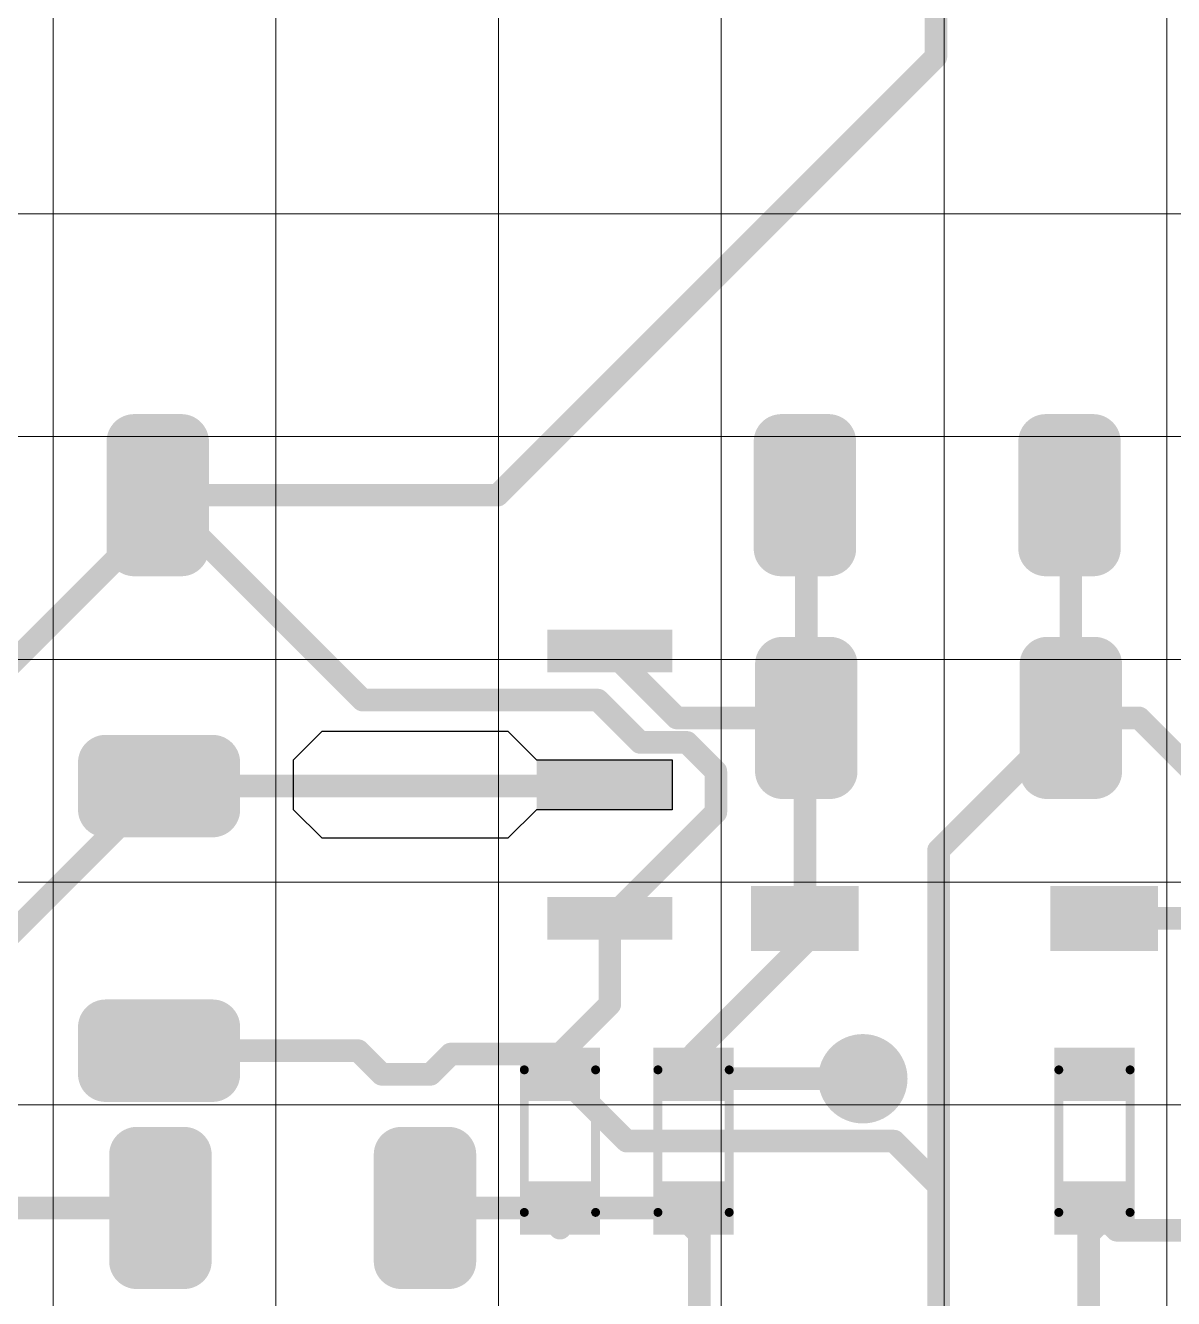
# Model space of a CAD drawing. Extents: x 1996 to 2593, y 74 to 494.
# Drawn here: x 2129.69 to 2142.58, y 335.33 to 349.61 of the extents above; entities that cross this region are included whole.
import ezdxf

# ---------------------------------------------------------------- set-up
doc = ezdxf.new("R2010")
doc.units = 0
doc.header["$MEASUREMENT"] = 0
doc.layers.get('0').update_dxf_attribs({"linetype": 'CONTINUOUS'})
for name, color, linetype in [('BottomSolder', 6, 'CONTINUOUS'), ('KeepOutLayer', 6, 'CONTINUOUS'), ('TopLayer', 1, 'CONTINUOUS')]:
    doc.layers.add(name, color=color, linetype=linetype)

# ---------------------------------------------------------------- blocks, each defined once
blk = doc.blocks.new('CAP3216X125N_23')
at = {"layer": 'TopLayer', "const_width": 0.31049976}
for points in [[(-1.90472314, 0.59947556, 1), (-1.59422338, 0.59947556, 1)], [(-1.37572242, 0.59947556, 1), (-1.06522266, 0.59947556, 1)], [(1.06524806, 0.59947556, 1), (1.37574782, 0.59947556, 1)], [(1.59424878, 0.59947556, 1), (1.90474854, 0.59947556, 1)], [(-1.90472314, -0.5995212799999999, 1), (-1.59422338, -0.5995212799999999, 1)], [(-1.37572242, -0.5995212799999999, 1), (-1.06522266, -0.5995212799999999, 1)], [(1.06524806, -0.5995212799999999, 1), (1.37574782, -0.5995212799999999, 1)], [(1.59424878, -0.5995212799999999, 1), (1.90474854, -0.5995212799999999, 1)]]:
    blk.add_lwpolyline(points, format="xyb", close=True, dxfattribs=at)
at = {"layer": 'TopLayer'}
for points in [[(-1.22047254, -0.91002104), (-1.22047254, 0.9099753199999999), (-1.74947326, -0.91002104), (-1.74947326, 0.9099753199999999)], [(1.74949866, -0.91002104), (1.74949866, 0.9099753199999999), (1.22049794, -0.91002104), (1.22049794, 0.9099753199999999)], [(-0.9099727799999999, -0.5995212799999999), (-0.9099727799999999, 0.59947556), (-2.05997302, -0.5995212799999999), (-2.05997302, 0.59947556)], [(2.05999842, -0.5995212799999999), (2.05999842, 0.59947556), (0.90999818, -0.5995212799999999), (0.90999818, 0.59947556)]]:
    blk.add_solid(points, dxfattribs=at)
blk = doc.blocks.new('CAP3216X125N_27')
at = {"layer": 'TopLayer', "const_width": 0.31049976}
for points in [[(-1.90475108, 0.5995416, 1), (-1.59425132, 0.5995416, 1)], [(-1.37575036, 0.5995416, 1), (-1.0652506, 0.5995416, 1)], [(1.06522012, 0.5995416, 1), (1.37571988, 0.5995416, 1)], [(1.59422084, 0.5995416, 1), (1.9047206, 0.5995416, 1)], [(-1.90475108, -0.59945524, 1), (-1.59425132, -0.59945524, 1)], [(-1.37575036, -0.59945524, 1), (-1.0652506, -0.59945524, 1)], [(1.06522012, -0.59945524, 1), (1.37571988, -0.59945524, 1)], [(1.59422084, -0.59945524, 1), (1.9047206, -0.59945524, 1)]]:
    blk.add_lwpolyline(points, format="xyb", close=True, dxfattribs=at)
at = {"layer": 'TopLayer'}
for points in [[(-1.22050048, -0.909955), (-1.22050048, 0.9100413599999999), (-1.7495012, -0.909955), (-1.7495012, 0.9100413599999999)], [(1.74947072, -0.909955), (1.74947072, 0.9100413599999999), (1.22047, -0.909955), (1.22047, 0.9100413599999999)], [(-0.91000072, -0.59945524), (-0.91000072, 0.5995416), (-2.06000096, -0.59945524), (-2.06000096, 0.5995416)], [(2.05997048, -0.59945524), (2.05997048, 0.5995416), (0.9099702399999999, -0.59945524), (0.9099702399999999, 0.5995416)]]:
    blk.add_solid(points, dxfattribs=at)
blk = doc.blocks.new('CAP3216X125N_36')
at = {"layer": 'TopLayer', "const_width": 0.31049976}
for points in [[(-1.9047333, 0.59950604, 1), (-1.59423354, 0.59950604, 1)], [(-1.37573258, 0.59950604, 1), (-1.06523282, 0.59950604, 1)], [(1.0652379, 0.59950604, 1), (1.37573766, 0.59950604, 1)], [(1.59423862, 0.59950604, 1), (1.90473838, 0.59950604, 1)], [(-1.9047333, -0.5994908, 1), (-1.59423354, -0.5994908, 1)], [(-1.37573258, -0.5994908, 1), (-1.06523282, -0.5994908, 1)], [(1.0652379, -0.5994908, 1), (1.37573766, -0.5994908, 1)], [(1.59423862, -0.5994908, 1), (1.90473838, -0.5994908, 1)]]:
    blk.add_lwpolyline(points, format="xyb", close=True, dxfattribs=at)
at = {"layer": 'TopLayer'}
for points in [[(-1.2204827, -0.90999056), (-1.2204827, 0.9100058), (-1.74948342, -0.90999056), (-1.74948342, 0.9100058)], [(1.7494885, -0.90999056), (1.7494885, 0.9100058), (1.22048778, -0.90999056), (1.22048778, 0.9100058)], [(-0.9099829399999999, -0.5994908), (-0.9099829399999999, 0.59950604), (-2.05998318, -0.5994908), (-2.05998318, 0.59950604)], [(2.05998826, -0.5994908), (2.05998826, 0.59950604), (0.9099880199999999, -0.5994908), (0.9099880199999999, 0.59950604)]]:
    blk.add_solid(points, dxfattribs=at)
blk = doc.blocks.new('CAP3216X125N_37')
at = {"layer": 'TopLayer', "const_width": 0.31049976}
for points in [[(-1.904746, 0.59948826, 1), (-1.59424624, 0.59948826, 1)], [(-1.37574528, 0.59948826, 1), (-1.06524552, 0.59948826, 1)], [(1.0652252, 0.59948826, 1), (1.37572496, 0.59948826, 1)], [(1.59422592, 0.59948826, 1), (1.90472568, 0.59948826, 1)], [(-1.904746, -0.59950858, 1), (-1.59424624, -0.59950858, 1)], [(-1.37574528, -0.59950858, 1), (-1.06524552, -0.59950858, 1)], [(1.0652252, -0.59950858, 1), (1.37572496, -0.59950858, 1)], [(1.59422592, -0.59950858, 1), (1.90472568, -0.59950858, 1)]]:
    blk.add_lwpolyline(points, format="xyb", close=True, dxfattribs=at)
at = {"layer": 'TopLayer'}
for points in [[(-1.2204954, -0.91000834), (-1.2204954, 0.9099880199999999), (-1.74949612, -0.91000834), (-1.74949612, 0.9099880199999999)], [(1.7494758, -0.91000834), (1.7494758, 0.9099880199999999), (1.22047508, -0.91000834), (1.22047508, 0.9099880199999999)], [(-0.90999564, -0.59950858), (-0.90999564, 0.59948826), (-2.05999588, -0.59950858), (-2.05999588, 0.59948826)], [(2.05997556, -0.59950858), (2.05997556, 0.59948826), (0.9099753199999999, -0.59950858), (0.9099753199999999, 0.59948826)]]:
    blk.add_solid(points, dxfattribs=at)
blk = doc.blocks.new('CAP3216X125N_47')
at = {"layer": 'TopLayer', "const_width": 0.31049976}
for points in [[(-1.90470028, 0.59948572, 1), (-1.59420052, 0.59948572, 1)], [(-1.37569956, 0.59948572, 1), (-1.0651998, 0.59948572, 1)], [(1.06527092, 0.59948572, 1), (1.37577068, 0.59948572, 1)], [(1.59427164, 0.59948572, 1), (1.9047714, 0.59948572, 1)], [(-1.90470028, -0.59951112, 1), (-1.59420052, -0.59951112, 1)], [(-1.37569956, -0.59951112, 1), (-1.0651998, -0.59951112, 1)], [(1.06527092, -0.59951112, 1), (1.37577068, -0.59951112, 1)], [(1.59427164, -0.59951112, 1), (1.9047714, -0.59951112, 1)]]:
    blk.add_lwpolyline(points, format="xyb", close=True, dxfattribs=at)
at = {"layer": 'TopLayer'}
for points in [[(-1.22044968, -0.91001088), (-1.22044968, 0.9099854799999999), (-1.7494504, -0.91001088), (-1.7494504, 0.9099854799999999)], [(1.74952152, -0.91001088), (1.74952152, 0.9099854799999999), (1.2205208, -0.91001088), (1.2205208, 0.9099854799999999)], [(-0.90994992, -0.59951112), (-0.90994992, 0.59948572), (-2.05995016, -0.59951112), (-2.05995016, 0.59948572)], [(2.06002128, -0.59951112), (2.06002128, 0.59948572), (0.91002104, -0.59951112), (0.91002104, 0.59948572)]]:
    blk.add_solid(points, dxfattribs=at)
blk = doc.blocks.new('REG_MCP1702T_3302E_MB_50')
at = {"layer": 'TopLayer'}
for p, q in [((-0.5999987999999999, 0.27999944), (-0.27999944, 0.5999987999999999)), ((-0.27999944, 0.5999987999999999), (1.8050002, 0.5999987999999999)), ((1.8050002, 0.5999987999999999), (2.12499956, 0.27999944)), ((-2.12499956, -0.27999944), (-2.12499956, 0.27999944)), ((-2.12499956, 0.27999944), (-0.5999987999999999, 0.27999944)), ((2.12499956, 0.27999944), (2.12499956, -0.27999944)), ((-0.5999987999999999, -0.27999944), (-2.12499956, -0.27999944)), ((-0.27999944, -0.5999987999999999), (-0.5999987999999999, -0.27999944)), ((2.12499956, -0.27999944), (1.8050002, -0.5999987999999999)), ((1.8050002, -0.5999987999999999), (-0.27999944, -0.5999987999999999))]:
    blk.add_line(p, q, dxfattribs=at)
for points in [[(-2.12496908, 1.7400524), (-2.12496908, 1.26005336), (-0.72497188, 1.7400524), (-0.72497188, 1.26005336)], [(-2.12747606, 0.28002992), (-2.12747606, -0.27996896), (-0.6024752999999999, 0.28002992), (-0.6024752999999999, -0.27996896)], [(-2.12496908, -1.2599924), (-2.12496908, -1.73999144), (-0.72497188, -1.2599924), (-0.72497188, -1.73999144)]]:
    blk.add_solid(points, dxfattribs=at)
blk = doc.blocks.new('___0603_64')
at = {"layer": 'KeepOutLayer', "const_width": 0.0999998}
for points in [[(-0.8000390399999999, -0.40000428), (-0.8000390399999999, 0.39999412)], [(0.79995776, 0.39999412), (-0.8000390399999999, 0.39999412)], [(0.79995776, -0.40000428), (0.79995776, 0.39999412)], [(0.79995776, -0.40000428), (-0.8000390399999999, -0.40000428)]]:
    blk.add_lwpolyline(points, dxfattribs=at)
at = {"layer": 'KeepOutLayer', "const_width": 0.0499999}
for points in [[(-0.82503772, 0.39999412, 1), (-0.77504036, 0.39999412, 1)], [(-0.82503772, 0.39999412, 1), (-0.77504036, 0.39999412, 1)], [(0.7749590799999999, 0.39999412, 1), (0.8249564399999999, 0.39999412, 1)], [(0.7749590799999999, 0.39999412, 1), (0.8249564399999999, 0.39999412, 1)], [(-0.82503772, -0.40000428, 1), (-0.77504036, -0.40000428, 1)], [(-0.82503772, -0.40000428, 1), (-0.77504036, -0.40000428, 1)], [(0.7749590799999999, -0.40000428, 1), (0.8249564399999999, -0.40000428, 1)], [(0.7749590799999999, -0.40000428, 1), (0.8249564399999999, -0.40000428, 1)]]:
    blk.add_lwpolyline(points, format="xyb", close=True, dxfattribs=at)
at = {"layer": 'TopLayer'}
for points in [[(-1.05005124, -0.45000418), (-0.45005244, -0.45000418), (-1.05005124, 0.44999402), (-0.45005244, 0.44999402)], [(0.44997116, -0.45000418), (1.04996996, -0.45000418), (0.44997116, 0.44999402), (1.04996996, 0.44999402)]]:
    blk.add_solid(points, dxfattribs=at)
blk = doc.blocks.new('___0603_75')
at = {"layer": 'KeepOutLayer', "const_width": 0.0999998}
for points in [[(-0.7999603, 0.40002206), (-0.7999603, -0.39997634)], [(-0.7999603, 0.40002206), (0.8000364999999999, 0.40002206)], [(0.8000364999999999, 0.40002206), (0.8000364999999999, -0.39997634)], [(-0.7999603, -0.39997634), (0.8000364999999999, -0.39997634)]]:
    blk.add_lwpolyline(points, dxfattribs=at)
at = {"layer": 'KeepOutLayer', "const_width": 0.0499999}
for points in [[(-0.82495898, 0.40002206, 1), (-0.7749616199999999, 0.40002206, 1)], [(-0.82495898, 0.40002206, 1), (-0.7749616199999999, 0.40002206, 1)], [(0.77503782, 0.40002206, 1), (0.82503518, 0.40002206, 1)], [(0.77503782, 0.40002206, 1), (0.82503518, 0.40002206, 1)], [(-0.82495898, -0.39997634, 1), (-0.7749616199999999, -0.39997634, 1)], [(-0.82495898, -0.39997634, 1), (-0.7749616199999999, -0.39997634, 1)], [(0.77503782, -0.39997634, 1), (0.82503518, -0.39997634, 1)], [(0.77503782, -0.39997634, 1), (0.82503518, -0.39997634, 1)]]:
    blk.add_lwpolyline(points, format="xyb", close=True, dxfattribs=at)
at = {"layer": 'TopLayer'}
for points in [[(-1.0499725, -0.44997624), (-0.4499737, -0.44997624), (-1.0499725, 0.45002196), (-0.4499737, 0.45002196)], [(0.4500498999999999, -0.44997624), (1.0500487, -0.44997624), (0.4500498999999999, 0.45002196), (1.0500487, 0.45002196)]]:
    blk.add_solid(points, dxfattribs=at)
blk = doc.blocks.new('___0603_76')
at = {"layer": 'KeepOutLayer', "const_width": 0.0999998}
for points in [[(-0.7999856999999999, -0.39999412), (-0.7999856999999999, 0.40000428)], [(0.8000111, 0.40000428), (-0.7999856999999999, 0.40000428)], [(0.8000111, -0.39999412), (0.8000111, 0.40000428)], [(0.8000111, -0.39999412), (-0.7999856999999999, -0.39999412)]]:
    blk.add_lwpolyline(points, dxfattribs=at)
at = {"layer": 'KeepOutLayer', "const_width": 0.0499999}
for points in [[(-0.82498438, 0.40000428, 1), (-0.77498702, 0.40000428, 1)], [(-0.82498438, 0.40000428, 1), (-0.77498702, 0.40000428, 1)], [(0.7750124199999999, 0.40000428, 1), (0.8250097799999999, 0.40000428, 1)], [(0.7750124199999999, 0.40000428, 1), (0.8250097799999999, 0.40000428, 1)], [(-0.82498438, -0.39999412, 1), (-0.77498702, -0.39999412, 1)], [(-0.82498438, -0.39999412, 1), (-0.77498702, -0.39999412, 1)], [(0.7750124199999999, -0.39999412, 1), (0.8250097799999999, -0.39999412, 1)], [(0.7750124199999999, -0.39999412, 1), (0.8250097799999999, -0.39999412, 1)]]:
    blk.add_lwpolyline(points, format="xyb", close=True, dxfattribs=at)
at = {"layer": 'TopLayer'}
for points in [[(-1.0499979, -0.44999402), (-0.4499991, -0.44999402), (-1.0499979, 0.45000418), (-0.4499991, 0.45000418)], [(0.4500245, -0.44999402), (1.0500233, -0.44999402), (0.4500245, 0.45000418), (1.0500233, 0.45000418)]]:
    blk.add_solid(points, dxfattribs=at)
blk = doc.blocks.new('SOD3715X145N_110')
at = {"layer": 'TopLayer'}
for points in [[(-2.28506782, -0.3650107), (-1.0750677, -0.3650107), (-2.28506782, 0.36499038), (-1.0750677, 0.36499038)], [(1.07494578, -0.3650107), (2.2849459, -0.3650107), (1.07494578, 0.36499038), (2.2849459, 0.36499038)]]:
    blk.add_solid(points, dxfattribs=at)

msp = doc.modelspace()

# ---------------------------------------------------------------- linework, layer by layer
at = {"lineweight": 9}
for p, q in [((2130, 397.5), (2130, 317.50000696)), ((2132.4999878, 397.5), (2132.4999878, 317.50001966)), ((2135, 397.5), (2135, 317.50000696)), ((2137.499990233733, 397.4999953315619), (2137.499990233733, 317.5000022915618)), ((2139.999990233733, 397.4999953315619), (2139.999990233733, 317.5000022915618)), ((2142.500003205001, 397.4999891838706), (2142.500003205001, 317.4999961438706)), ((2137.50001336, 347.50001016), (2035, 347.50001016)), ((2157.500016565001, 347.4999993438706), (2055.000003205001, 347.4999993438706)), ((2137.50001336, 345.00001016), (2037.5000127, 345.00001016)), ((2157.500016565001, 344.9999993438706), (2057.500015905001, 344.9999993438706)), ((2137.50001336, 342.50001016), (2037.5000127, 342.50001016)), ((2157.500016565001, 342.4999993438706), (2057.500015905001, 342.4999993438706)), ((2137.50001336, 340.00001016), (2037.5000127, 340.00001016)), ((2157.500016565001, 339.9999993438706), (2057.500015905001, 339.9999993438706)), ((2137.50001336, 337.50001016), (2035, 337.50001016)), ((2157.500016565001, 337.4999993438706), (2055.000003205001, 337.4999993438706))]:
    msp.add_line(p, q, dxfattribs=at)
at = {"layer": 'BottomSolder', "const_width": 0.5015992}
msp.add_lwpolyline([(2138.837794814487, 337.7926333530475, 1), (2139.339394014487, 337.7926333530475, 1)], format="xyb", close=True, dxfattribs=at)
at = {"layer": 'TopLayer', "const_width": 0.254}
for points in [[(2139.908608014487, 349.2626637530475), (2139.908608014487, 355.3126389530475)], [(2134.988628014487, 344.3426329530475), (2139.908608014487, 349.2626637530475)], [(2131.173548014487, 344.0925953530476), (2131.173548014487, 344.3426329530475)], [(2131.173548014487, 344.3426329530475), (2133.473568814487, 342.0426121530475)], [(2131.173548014487, 344.3426329530475), (2134.988628014487, 344.3426329530475)], [(2138.438608414487, 344.3426329530475), (2138.453594414487, 344.3275961530475)], [(2138.453594414487, 341.8426633530475), (2138.453594414487, 344.3275961530475)], [(2141.408579614487, 344.3426329530475), (2141.423565614487, 344.3275961530475)], [(2141.423565614487, 341.8426633530475), (2141.423565614487, 344.3275961530475)], [(2127.423593614487, 340.3425901530475), (2131.173548014487, 344.0925953530476)], [(2136.248569614487, 342.5926237530476), (2136.998580814487, 341.8426633530475)], [(2133.473568814487, 342.0426121530475), (2136.113594014487, 342.0426121530475)], [(2136.113594014487, 342.0426121530475), (2136.588574014487, 341.5676321530476)], [(2136.998580814487, 341.8426633530475), (2138.453594414487, 341.8426633530475)], [(2138.438557614487, 341.8276265530475), (2138.453594414487, 341.8426633530475)], [(2138.438557614487, 339.5926297530476), (2138.438557614487, 341.8276265530475)], [(2139.938935614487, 340.3580333530476), (2141.423565614487, 341.8426633530475)], [(2141.423565614487, 341.8426633530475), (2142.188562814487, 341.8426633530475)], [(2142.188562814487, 341.8426633530475), (2143.438598414487, 340.5926277530476)], [(2136.588574014487, 341.5676321530476), (2137.113592014487, 341.5676321530476)], [(2137.113592014487, 341.5676321530476), (2137.438610414487, 341.2426137530476)], [(2137.438610414487, 340.7826197530475), (2137.438610414487, 341.2426137530476)], [(2136.173588814487, 341.0776153530475), (2136.188574814487, 341.0926013530475)], [(2127.703603214487, 337.5926337530476), (2131.188584814487, 341.0776153530475)], [(2131.188584814487, 341.0776153530475), (2136.173588814487, 341.0776153530475)], [(2136.248569614487, 339.5925789530475), (2137.438610414487, 340.7826197530475)], [(2139.938935614487, 335.0922577530475), (2139.938935614487, 340.3580333530476)], [(2136.248569614487, 338.6295633530476), (2136.248569614487, 339.5925789530475)], [(2138.438557614487, 339.3196305530475), (2138.438557614487, 339.5926297530476)], [(2141.798571214487, 339.5926297530476), (2143.258614014487, 339.5926297530476)], [(2137.188572814487, 338.0696457530475), (2138.438557614487, 339.3196305530475)], [(2139.938580014487, 336.5926357530475), (2139.938580014487, 338.9425929530475)], [(2135.688601214487, 338.0695949530476), (2136.248569614487, 338.6295633530476)], [(2131.188584814487, 338.1076441530475), (2133.423581614487, 338.1076441530475)], [(2133.423581614487, 338.1076441530475), (2133.688605214487, 337.8426205530475)], [(2134.234603614487, 337.8426205530475), (2134.461628814487, 338.0695949530476)], [(2134.461628814487, 338.0695949530476), (2135.688601214487, 338.0695949530476)], [(2137.188572814487, 338.0696457530475), (2137.302060014487, 337.9561585530475)], [(2137.302060014487, 337.9561585530475), (2137.465585214487, 337.7926333530475)], [(2133.688605214487, 337.8426205530475), (2134.234603614487, 337.8426205530475)], [(2135.688601214487, 337.8426205530475), (2136.438561614487, 337.0926093530475)], [(2137.465585214487, 337.7926333530475), (2139.088594414487, 337.7926333530475)], [(2136.438561614487, 337.0926093530475), (2139.438555614487, 337.0926093530475)], [(2139.438555614487, 337.0926093530475), (2139.938580014487, 336.5926357530475)], [(2128.738551614487, 336.3425981530475), (2131.203621614487, 336.3425981530475)], [(2134.173592814487, 336.3425981530475), (2135.461626814487, 336.3425981530475)], [(2135.461626814487, 336.3425981530475), (2135.575114014487, 336.2291109530475)], [(2135.461626814487, 336.3425981530475), (2135.575114014487, 336.2291109530475)], [(2135.461626814487, 336.3425981530475), (2135.575114014487, 336.2291109530475)], [(2135.575114014487, 336.2291109530475), (2135.688601214487, 336.1156237530475)], [(2135.575114014487, 336.2291109530475), (2135.688601214487, 336.1156237530475)], [(2135.575114014487, 336.2291109530475), (2135.688601214487, 336.1156237530475)], [(2135.688601214487, 336.3425981530475), (2137.188522014487, 336.3425981530475)], [(2137.188522014487, 336.3425981530475), (2137.188572814487, 336.3426489530476)], [(2141.688589214487, 336.3426489530476), (2141.938576014487, 336.0926113530475)], [(2137.188572814487, 336.1156237530475), (2137.254206414487, 336.0500409530475)], [(2141.623006414487, 336.0500409530475), (2141.688589214487, 336.1156237530475)], [(2141.938576014487, 336.0926113530475), (2145.158534014487, 336.0926113530475)], [(2137.254206414487, 334.8433885530475), (2137.254206414487, 336.0500409530475)], [(2141.623006414487, 334.8433885530475), (2141.623006414487, 336.0500409530475)]]:
    msp.add_lwpolyline(points, dxfattribs=at)
at = {"layer": 'TopLayer'}
for points, const_width in [([(2139.845108014487, 349.2626637530475, 1), (2139.972108014487, 349.2626637530475, 1)], 0.127), ([(2139.845108014487, 349.2626637530475, 1), (2139.972108014487, 349.2626637530475, 1)], 0.127), ([(2131.110048014487, 344.3426329530475, 1), (2131.237048014487, 344.3426329530475, 1)], 0.127), ([(2131.110048014487, 344.3426329530475, 1), (2131.237048014487, 344.3426329530475, 1)], 0.127), ([(2131.110048014487, 344.3426329530475, 1), (2131.237048014487, 344.3426329530475, 1)], 0.127), ([(2134.925128014487, 344.3426329530475, 1), (2135.052128014487, 344.3426329530475, 1)], 0.127), ([(2134.925128014487, 344.3426329530475, 1), (2135.052128014487, 344.3426329530475, 1)], 0.127), ([(2138.375108414487, 344.3426329530475, 1), (2138.502108414487, 344.3426329530475, 1)], 0.127), ([(2138.390094414487, 344.3275961530475, 1), (2138.517094414487, 344.3275961530475, 1)], 0.127), ([(2138.390094414487, 344.3275961530475, 1), (2138.517094414487, 344.3275961530475, 1)], 0.127), ([(2141.345079614487, 344.3426329530475, 1), (2141.472079614487, 344.3426329530475, 1)], 0.127), ([(2141.360065614487, 344.3275961530475, 1), (2141.487065614487, 344.3275961530475, 1)], 0.127), ([(2141.360065614487, 344.3275961530475, 1), (2141.487065614487, 344.3275961530475, 1)], 0.127), ([(2131.110048014487, 344.0925953530476, 1), (2131.237048014487, 344.0925953530476, 1)], 0.127), ([(2131.110048014487, 344.0925953530476, 1), (2131.237048014487, 344.0925953530476, 1)], 0.127), ([(2136.185069614487, 342.5926237530476, 1), (2136.312069614487, 342.5926237530476, 1)], 0.127), ([(2133.410068814487, 342.0426121530475, 1), (2133.537068814487, 342.0426121530475, 1)], 0.127), ([(2133.410068814487, 342.0426121530475, 1), (2133.537068814487, 342.0426121530475, 1)], 0.127), ([(2136.050094014487, 342.0426121530475, 1), (2136.177094014487, 342.0426121530475, 1)], 0.127), ([(2136.050094014487, 342.0426121530475, 1), (2136.177094014487, 342.0426121530475, 1)], 0.127), ([(2136.935080814487, 341.8426633530475, 1), (2137.062080814487, 341.8426633530475, 1)], 0.127), ([(2136.935080814487, 341.8426633530475, 1), (2137.062080814487, 341.8426633530475, 1)], 0.127), ([(2138.375057614487, 341.8276265530475, 1), (2138.502057614487, 341.8276265530475, 1)], 0.127), ([(2138.375057614487, 341.8276265530475, 1), (2138.502057614487, 341.8276265530475, 1)], 0.127), ([(2138.390094414487, 341.8426633530475, 1), (2138.517094414487, 341.8426633530475, 1)], 0.127), ([(2138.390094414487, 341.8426633530475, 1), (2138.517094414487, 341.8426633530475, 1)], 0.127), ([(2138.390094414487, 341.8426633530475, 1), (2138.517094414487, 341.8426633530475, 1)], 0.127), ([(2141.360065614487, 341.8426633530475, 1), (2141.487065614487, 341.8426633530475, 1)], 0.127), ([(2141.360065614487, 341.8426633530475, 1), (2141.487065614487, 341.8426633530475, 1)], 0.127), ([(2141.360065614487, 341.8426633530475, 1), (2141.487065614487, 341.8426633530475, 1)], 0.127), ([(2142.125062814487, 341.8426633530475, 1), (2142.252062814487, 341.8426633530475, 1)], 0.127), ([(2142.125062814487, 341.8426633530475, 1), (2142.252062814487, 341.8426633530475, 1)], 0.127), ([(2136.525074014487, 341.5676321530476, 1), (2136.652074014487, 341.5676321530476, 1)], 0.127), ([(2136.525074014487, 341.5676321530476, 1), (2136.652074014487, 341.5676321530476, 1)], 0.127), ([(2137.050092014487, 341.5676321530476, 1), (2137.177092014487, 341.5676321530476, 1)], 0.127), ([(2137.050092014487, 341.5676321530476, 1), (2137.177092014487, 341.5676321530476, 1)], 0.127), ([(2137.375110414487, 341.2426137530476, 1), (2137.502110414487, 341.2426137530476, 1)], 0.127), ([(2137.375110414487, 341.2426137530476, 1), (2137.502110414487, 341.2426137530476, 1)], 0.127), ([(2136.125074814487, 341.0926013530475, 1), (2136.252074814487, 341.0926013530475, 1)], 0.127), ([(2131.125084814487, 341.0776153530475, 1), (2131.252084814487, 341.0776153530475, 1)], 0.127), ([(2131.125084814487, 341.0776153530475, 1), (2131.252084814487, 341.0776153530475, 1)], 0.127), ([(2136.110088814487, 341.0776153530475, 1), (2136.237088814487, 341.0776153530475, 1)], 0.127), ([(2136.110088814487, 341.0776153530475, 1), (2136.237088814487, 341.0776153530475, 1)], 0.127), ([(2137.375110414487, 340.7826197530475, 1), (2137.502110414487, 340.7826197530475, 1)], 0.127), ([(2137.375110414487, 340.7826197530475, 1), (2137.502110414487, 340.7826197530475, 1)], 0.127), ([(2139.875435614487, 340.3580333530476, 1), (2140.002435614487, 340.3580333530476, 1)], 0.127), ([(2139.875435614487, 340.3580333530476, 1), (2140.002435614487, 340.3580333530476, 1)], 0.127), ([(2136.185069614487, 339.5925789530475, 1), (2136.312069614487, 339.5925789530475, 1)], 0.127), ([(2136.185069614487, 339.5925789530475, 1), (2136.312069614487, 339.5925789530475, 1)], 0.127), ([(2138.375057614487, 339.5926297530476, 1), (2138.502057614487, 339.5926297530476, 1)], 0.127), ([(2138.375057614487, 339.5926297530476, 1), (2138.502057614487, 339.5926297530476, 1)], 0.127), ([(2141.735071214487, 339.5926297530476, 1), (2141.862071214487, 339.5926297530476, 1)], 0.127), ([(2138.375057614487, 339.3196305530475, 1), (2138.502057614487, 339.3196305530475, 1)], 0.127), ([(2138.375057614487, 339.3196305530475, 1), (2138.502057614487, 339.3196305530475, 1)], 0.127), ([(2139.875080014487, 338.9425929530475, 1), (2140.002080014487, 338.9425929530475, 1)], 0.127), ([(2136.185069614487, 338.6295633530476, 1), (2136.312069614487, 338.6295633530476, 1)], 0.127), ([(2136.185069614487, 338.6295633530476, 1), (2136.312069614487, 338.6295633530476, 1)], 0.127), ([(2131.125084814487, 338.1076441530475, 1), (2131.252084814487, 338.1076441530475, 1)], 0.127), ([(2133.360081614487, 338.1076441530475, 1), (2133.487081614487, 338.1076441530475, 1)], 0.127), ([(2133.360081614487, 338.1076441530475, 1), (2133.487081614487, 338.1076441530475, 1)], 0.127), ([(2134.398128814487, 338.0695949530476, 1), (2134.525128814487, 338.0695949530476, 1)], 0.127), ([(2134.398128814487, 338.0695949530476, 1), (2134.525128814487, 338.0695949530476, 1)], 0.127), ([(2135.625101214487, 338.0695949530476, 1), (2135.752101214487, 338.0695949530476, 1)], 0.127), ([(2135.625101214487, 338.0695949530476, 1), (2135.752101214487, 338.0695949530476, 1)], 0.127), ([(2137.125072814487, 338.0696457530475, 1), (2137.252072814487, 338.0696457530475, 1)], 0.127), ([(2137.125072814487, 338.0696457530475, 1), (2137.252072814487, 338.0696457530475, 1)], 0.127), ([(2137.238560014487, 337.9561585530475, 1), (2137.365560014487, 337.9561585530475, 1)], 0.127), ([(2137.238560014487, 337.9561585530475, 1), (2137.365560014487, 337.9561585530475, 1)], 0.127), ([(2138.888594814487, 337.7926333530475, 1), (2139.288594014487, 337.7926333530475, 1)], 0.3999992), ([(2133.625105214487, 337.8426205530475, 1), (2133.752105214487, 337.8426205530475, 1)], 0.127), ([(2133.625105214487, 337.8426205530475, 1), (2133.752105214487, 337.8426205530475, 1)], 0.127), ([(2134.171103614487, 337.8426205530475, 1), (2134.298103614487, 337.8426205530475, 1)], 0.127), ([(2134.171103614487, 337.8426205530475, 1), (2134.298103614487, 337.8426205530475, 1)], 0.127), ([(2135.625101214487, 337.8426205530475, 1), (2135.752101214487, 337.8426205530475, 1)], 0.127), ([(2137.402085214487, 337.7926333530475, 1), (2137.529085214487, 337.7926333530475, 1)], 0.127), ([(2137.402085214487, 337.7926333530475, 1), (2137.529085214487, 337.7926333530475, 1)], 0.127), ([(2139.025094414487, 337.7926333530475, 1), (2139.152094414487, 337.7926333530475, 1)], 0.127), ([(2136.375061614487, 337.0926093530475, 1), (2136.502061614487, 337.0926093530475, 1)], 0.127), ([(2136.375061614487, 337.0926093530475, 1), (2136.502061614487, 337.0926093530475, 1)], 0.127), ([(2139.375055614487, 337.0926093530475, 1), (2139.502055614487, 337.0926093530475, 1)], 0.127), ([(2139.375055614487, 337.0926093530475, 1), (2139.502055614487, 337.0926093530475, 1)], 0.127), ([(2139.875080014487, 336.5926357530475, 1), (2140.002080014487, 336.5926357530475, 1)], 0.127), ([(2139.875080014487, 336.5926357530475, 1), (2140.002080014487, 336.5926357530475, 1)], 0.127), ([(2131.140121614487, 336.3425981530475, 1), (2131.267121614487, 336.3425981530475, 1)], 0.127), ([(2134.110092814487, 336.3425981530475, 1), (2134.237092814487, 336.3425981530475, 1)], 0.127), ([(2135.398126814487, 336.3425981530475, 1), (2135.525126814487, 336.3425981530475, 1)], 0.127), ([(2135.398126814487, 336.3425981530475, 1), (2135.525126814487, 336.3425981530475, 1)], 0.127), ([(2135.398126814487, 336.3425981530475, 1), (2135.525126814487, 336.3425981530475, 1)], 0.127), ([(2135.398126814487, 336.3425981530475, 1), (2135.525126814487, 336.3425981530475, 1)], 0.127), ([(2135.511614014487, 336.2291109530475, 1), (2135.638614014487, 336.2291109530475, 1)], 0.127), ([(2135.511614014487, 336.2291109530475, 1), (2135.638614014487, 336.2291109530475, 1)], 0.127), ([(2135.511614014487, 336.2291109530475, 1), (2135.638614014487, 336.2291109530475, 1)], 0.127), ([(2135.511614014487, 336.2291109530475, 1), (2135.638614014487, 336.2291109530475, 1)], 0.127), ([(2135.511614014487, 336.2291109530475, 1), (2135.638614014487, 336.2291109530475, 1)], 0.127), ([(2135.511614014487, 336.2291109530475, 1), (2135.638614014487, 336.2291109530475, 1)], 0.127), ([(2135.625101214487, 336.3425981530475, 1), (2135.752101214487, 336.3425981530475, 1)], 0.127), ([(2137.125022014487, 336.3425981530475, 1), (2137.252022014487, 336.3425981530475, 1)], 0.127), ([(2137.125022014487, 336.3425981530475, 1), (2137.252022014487, 336.3425981530475, 1)], 0.127), ([(2137.125072814487, 336.3426489530476, 1), (2137.252072814487, 336.3426489530476, 1)], 0.127), ([(2141.625089214487, 336.3426489530476, 1), (2141.752089214487, 336.3426489530476, 1)], 0.127), ([(2135.625101214487, 336.1156237530475, 1), (2135.752101214487, 336.1156237530475, 1)], 0.127), ([(2135.625101214487, 336.1156237530475, 1), (2135.752101214487, 336.1156237530475, 1)], 0.127), ([(2135.625101214487, 336.1156237530475, 1), (2135.752101214487, 336.1156237530475, 1)], 0.127), ([(2137.125072814487, 336.1156237530475, 1), (2137.252072814487, 336.1156237530475, 1)], 0.127), ([(2141.625089214487, 336.1156237530475, 1), (2141.752089214487, 336.1156237530475, 1)], 0.127), ([(2141.875076014487, 336.0926113530475, 1), (2142.002076014487, 336.0926113530475, 1)], 0.127), ([(2141.875076014487, 336.0926113530475, 1), (2142.002076014487, 336.0926113530475, 1)], 0.127), ([(2137.190706414487, 336.0500409530475, 1), (2137.317706414487, 336.0500409530475, 1)], 0.127), ([(2137.190706414487, 336.0500409530475, 1), (2137.317706414487, 336.0500409530475, 1)], 0.127), ([(2141.559506414487, 336.0500409530475, 1), (2141.686506414487, 336.0500409530475, 1)], 0.127), ([(2141.559506414487, 336.0500409530475, 1), (2141.686506414487, 336.0500409530475, 1)], 0.127)]:
    msp.add_lwpolyline(points, format="xyb", close=True, dxfattribs=dict(at, const_width=const_width))

# ---------------------------------------------------------------- block references
for name, p, rotation in [('CAP3216X125N_47', (2129.688597974487, 344.3426202530475), 180), ('REG_MCP1702T_3302E_MB_50', (2134.823599134487, 341.0926318330475), 180), ('CAP3216X125N_37', (2131.188594974487, 339.5926195930476), 270), ('___0603_76', (2135.688596134487, 337.0926220530475), 270), ('___0603_75', (2137.188595674487, 337.0926220530475), 90), ('___0603_64', (2141.688594294487, 337.0926195130475), 270)]:
    msp.add_blockref(name, p, dxfattribs=dict(rotation=rotation))
for name, p in [('CAP3216X125N_36', (2139.923591474487, 344.3426253330476)), ('CAP3216X125N_27', (2139.938595254487, 341.8426201730476)), ('SOD3715X145N_110', (2140.118625374487, 339.5926399130475)), ('CAP3216X125N_23', (2132.688594514487, 336.3426210130476))]:
    msp.add_blockref(name, p)

doc.saveas('drawing.dxf')
